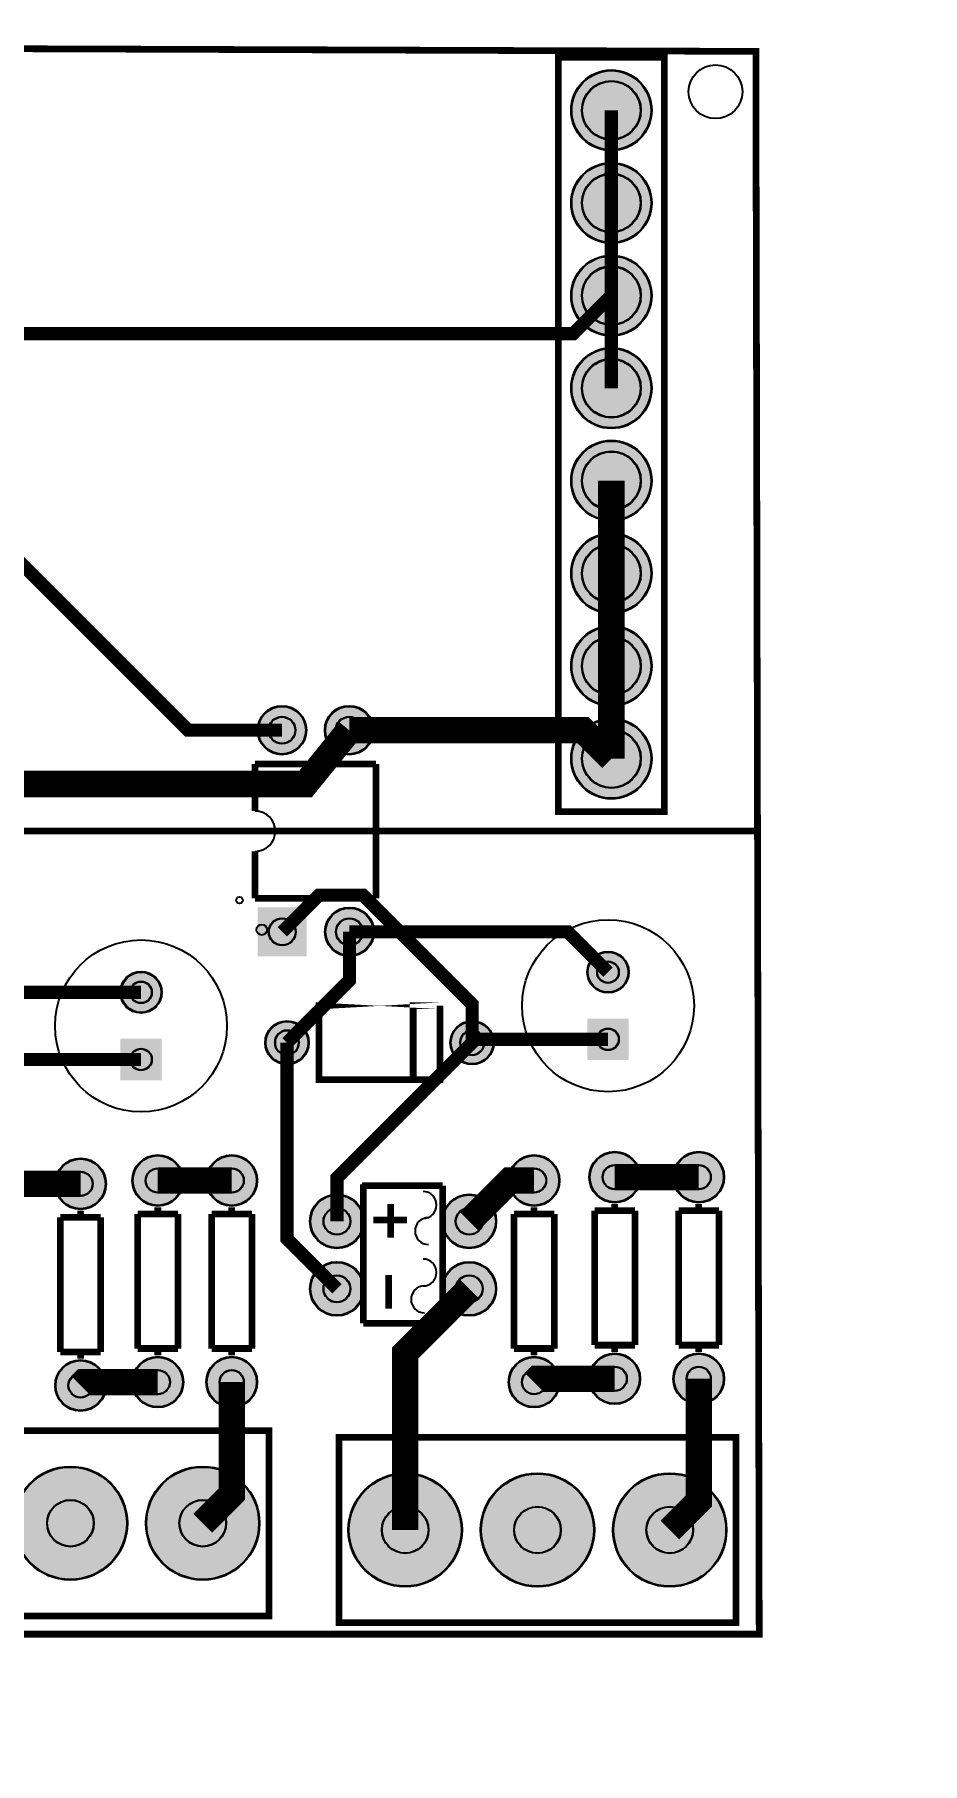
# Model space of a CAD drawing. Header units: millimetres. Extents: x 7 to 156, y -6 to 65.
# Drawn here: x 122.3 to 155.9, y -5.1 to 60.2 of the extents above; entities that cross this region are included whole.
import ezdxf

# ---------------------------------------------------------------- set-up
doc = ezdxf.new("R2010")
doc.units = ezdxf.units.MM
for name, color, linetype, true_color in [('BoardOutLine', 7, 'Continuous', 0xff00ff), ('BottomLayer', 7, 'Continuous', 0x0000ff), ('BottomSilkLayer', 7, 'Continuous', 0x66cc33), ('BottomSolderMaskLayer', 7, 'Continuous', 0xaa00ff), ('Document', 7, 'Continuous', 0xffffff), ('Multi-Layer', 7, 'Continuous', 0xc0c0c0), ('TopLayer', 7, 'Continuous', 0xff0000), ('TopSilkLayer', 7, 'Continuous', 0xffcc00), ('TopSolderMaskLayer', 7, 'Continuous', 0x800080)]:
    doc.layers.add(name, color=color, linetype=linetype, true_color=true_color)

msp = doc.modelspace()

# ---------------------------------------------------------------- hatches: boundary and pattern name
at = {"layer": 'BottomSolderMaskLayer'}
for points in [[(142.62, 57.335, 1), (145.671, 57.335, 1)], [(142.62, 53.835, 1), (145.671, 53.835, 1)], [(142.62, 50.335, 1), (145.671, 50.335, 1)], [(142.62, 46.835, 1), (145.671, 46.835, 1)], [(142.62, 43.335, 1), (145.671, 43.335, 1)], [(142.62, 39.835, 1), (145.671, 39.835, 1)], [(142.62, 36.335, 1), (145.671, 36.335, 1)], [(130.769, 33.909, 1), (132.62, 33.909, 1)], [(133.309, 33.909, 1), (135.16, 33.909, 1)], [(142.62, 32.835, 1), (145.671, 32.835, 1)], [(132.63, 25.364), (130.779, 25.364), (130.779, 27.214), (132.63, 27.214)], [(133.319, 26.289, 1), (135.17, 26.289, 1)], [(143.233, 24.765, 1), (144.804, 24.765, 1)], [(125.58, 24.003, 1), (127.151, 24.003, 1)], [(131.057, 22.098, 1), (132.708, 22.098, 1)], [(138.057, 22.098, 1), (139.708, 22.098, 1)], [(143.233, 21.44), (143.233, 23.011), (144.804, 23.011), (144.804, 21.44)], [(125.58, 20.678), (125.58, 22.249), (127.151, 22.249), (127.151, 20.678)], [(123.114, 16.764, 1), (125.044, 16.764, 1)], [(126.035, 16.891, 1), (127.965, 16.891, 1)], [(128.829, 16.891, 1), (130.759, 16.891, 1)], [(140.259, 16.891, 1), (142.189, 16.891, 1)], [(143.307, 17.018, 1), (145.237, 17.018, 1)], [(146.482, 17.018, 1), (148.412, 17.018, 1)], [(132.746, 15.347, 1), (134.797, 15.347, 1)], [(137.746, 15.347, 1), (139.797, 15.347, 1)], [(132.746, 12.797, 1), (134.797, 12.797, 1)], [(137.746, 12.797, 1), (139.797, 12.797, 1)], [(123.114, 9.144, 1), (125.044, 9.144, 1)], [(126.035, 9.271, 1), (127.965, 9.271, 1)], [(128.829, 9.271, 1), (130.759, 9.271, 1)], [(140.259, 9.271, 1), (142.189, 9.271, 1)], [(143.307, 9.398, 1), (145.237, 9.398, 1)], [(146.482, 9.398, 1), (148.412, 9.398, 1)], [(121.548, 3.937, 1), (125.849, 3.937, 1)], [(126.548, 3.937, 1), (130.849, 3.937, 1)], [(134.201, 3.683, 1), (138.502, 3.683, 1)], [(139.201, 3.683, 1), (143.502, 3.683, 1)], [(144.201, 3.683, 1), (148.502, 3.683, 1)]]:
    msp.add_hatch(color=256, dxfattribs=at).paths.add_polyline_path(points)
at = {"layer": 'Multi-Layer'}
for points in [[(142.645, 57.335, 1), (145.645, 57.335, 1)], [(142.645, 53.835, 1), (145.645, 53.835, 1)], [(142.645, 50.335, 1), (145.645, 50.335, 1)], [(142.645, 46.835, 1), (145.645, 46.835, 1)], [(142.645, 43.335, 1), (145.645, 43.335, 1)], [(142.645, 39.835, 1), (145.645, 39.835, 1)], [(142.645, 36.335, 1), (145.645, 36.335, 1)], [(130.794, 33.909, 1), (132.594, 33.909, 1)], [(133.334, 33.909, 1), (135.134, 33.909, 1)], [(142.645, 32.835, 1), (145.645, 32.835, 1)], [(132.604, 25.389), (130.804, 25.389), (130.804, 27.189), (132.604, 27.189)], [(133.344, 26.289, 1), (135.144, 26.289, 1)], [(143.258, 24.765, 1), (144.778, 24.765, 1)], [(125.605, 24.003, 1), (127.125, 24.003, 1)], [(131.082, 22.098, 1), (132.682, 22.098, 1)], [(138.082, 22.098, 1), (139.682, 22.098, 1)], [(143.258, 21.465), (143.258, 22.985), (144.778, 22.985), (144.778, 21.465)], [(125.605, 20.703), (125.605, 22.223), (127.125, 22.223), (127.125, 20.703)], [(123.139, 16.764, 1), (125.019, 16.764, 1)], [(126.06, 16.891, 1), (127.94, 16.891, 1)], [(128.854, 16.891, 1), (130.734, 16.891, 1)], [(140.284, 16.891, 1), (142.164, 16.891, 1)], [(143.332, 17.018, 1), (145.212, 17.018, 1)], [(146.507, 17.018, 1), (148.387, 17.018, 1)], [(132.771, 15.347, 1), (134.771, 15.347, 1)], [(137.771, 15.347, 1), (139.771, 15.347, 1)], [(132.771, 12.797, 1), (134.771, 12.797, 1)], [(137.771, 12.797, 1), (139.771, 12.797, 1)], [(123.139, 9.144, 1), (125.019, 9.144, 1)], [(126.06, 9.271, 1), (127.94, 9.271, 1)], [(128.854, 9.271, 1), (130.734, 9.271, 1)], [(140.284, 9.271, 1), (142.164, 9.271, 1)], [(143.332, 9.398, 1), (145.212, 9.398, 1)], [(146.507, 9.398, 1), (148.387, 9.398, 1)], [(121.573, 3.937, 1), (125.823, 3.937, 1)], [(126.573, 3.937, 1), (130.823, 3.937, 1)], [(134.226, 3.683, 1), (138.476, 3.683, 1)], [(139.226, 3.683, 1), (143.476, 3.683, 1)], [(144.226, 3.683, 1), (148.476, 3.683, 1)]]:
    msp.add_hatch(color=256, dxfattribs=at).paths.add_polyline_path(points)
at = {"layer": 'TopSolderMaskLayer'}
for points in [[(142.62, 57.335, 1), (145.671, 57.335, 1)], [(142.62, 53.835, 1), (145.671, 53.835, 1)], [(142.62, 50.335, 1), (145.671, 50.335, 1)], [(142.62, 46.835, 1), (145.671, 46.835, 1)], [(142.62, 43.335, 1), (145.671, 43.335, 1)], [(142.62, 39.835, 1), (145.671, 39.835, 1)], [(142.62, 36.335, 1), (145.671, 36.335, 1)], [(130.769, 33.909, 1), (132.62, 33.909, 1)], [(133.309, 33.909, 1), (135.16, 33.909, 1)], [(142.62, 32.835, 1), (145.671, 32.835, 1)], [(132.63, 25.364), (130.779, 25.364), (130.779, 27.214), (132.63, 27.214)], [(133.319, 26.289, 1), (135.17, 26.289, 1)], [(143.233, 24.765, 1), (144.804, 24.765, 1)], [(125.58, 24.003, 1), (127.151, 24.003, 1)], [(131.057, 22.098, 1), (132.708, 22.098, 1)], [(138.057, 22.098, 1), (139.708, 22.098, 1)], [(143.233, 21.44), (143.233, 23.011), (144.804, 23.011), (144.804, 21.44)], [(125.58, 20.678), (125.58, 22.249), (127.151, 22.249), (127.151, 20.678)], [(123.114, 16.764, 1), (125.044, 16.764, 1)], [(126.035, 16.891, 1), (127.965, 16.891, 1)], [(128.829, 16.891, 1), (130.759, 16.891, 1)], [(140.259, 16.891, 1), (142.189, 16.891, 1)], [(143.307, 17.018, 1), (145.237, 17.018, 1)], [(146.482, 17.018, 1), (148.412, 17.018, 1)], [(132.746, 15.347, 1), (134.797, 15.347, 1)], [(137.746, 15.347, 1), (139.797, 15.347, 1)], [(132.746, 12.797, 1), (134.797, 12.797, 1)], [(137.746, 12.797, 1), (139.797, 12.797, 1)], [(123.114, 9.144, 1), (125.044, 9.144, 1)], [(126.035, 9.271, 1), (127.965, 9.271, 1)], [(128.829, 9.271, 1), (130.759, 9.271, 1)], [(140.259, 9.271, 1), (142.189, 9.271, 1)], [(143.307, 9.398, 1), (145.237, 9.398, 1)], [(146.482, 9.398, 1), (148.412, 9.398, 1)], [(121.548, 3.937, 1), (125.849, 3.937, 1)], [(126.548, 3.937, 1), (130.849, 3.937, 1)], [(134.201, 3.683, 1), (138.502, 3.683, 1)], [(139.201, 3.683, 1), (143.502, 3.683, 1)], [(144.201, 3.683, 1), (148.502, 3.683, 1)]]:
    msp.add_hatch(color=256, dxfattribs=at).paths.add_polyline_path(points)

# ---------------------------------------------------------------- linework, layer by layer
at = {"layer": 'BoardOutLine', "const_width": 0.254}
msp.add_lwpolyline([(7.62, 60.071), (149.606, 59.563), (149.733, -0.254), (7.62, -0.254), (7.62, 60.071)], close=True, dxfattribs=at)
at = {"layer": 'BottomLayer'}
for points, const_width in [([(144.145, 53.835), (144.145, 57.335)], 0.5), ([(144.145, 50.335), (144.145, 53.835)], 0.5), ([(144.145, 46.835), (144.145, 50.335)], 0.5), ([(131.694, 33.909), (128.143, 33.909), (115.57, 46.482)], 0.5), ([(144.145, 39.835), (144.145, 43.335)], 1), ([(144.145, 36.335), (144.145, 39.835)], 1), ([(144.145, 32.835), (144.145, 36.335)], 1), ([(131.704, 26.289), (133.088, 27.673), (134.756, 27.673), (138.882, 23.546), (138.882, 22.098)], 0.5), ([(134.244, 26.289), (134.244, 24.46), (131.882, 22.098)], 0.5), ([(131.882, 22.098), (131.882, 14.686), (133.771, 12.797)], 0.5), ([(138.882, 22.098), (133.771, 16.987), (133.771, 15.347)], 0.5), ([(144.018, 22.225), (139.009, 22.225), (138.882, 22.098)], 0.5), ([(141.224, 16.891), (140.315, 16.891), (138.771, 15.347)], 1), ([(136.35, 3.683), (136.35, 10.376), (138.771, 12.797)], 1), ([(146.351, 3.683), (147.447, 4.779), (147.447, 9.398)], 1), ([(128.698, 3.937), (129.794, 5.033), (129.794, 9.271)], 1)]:
    msp.add_lwpolyline(points, dxfattribs=dict(at, const_width=const_width))
at = {"layer": 'BottomSilkLayer', "const_width": 0.25}
msp.add_lwpolyline([(78.867, 30.099), (149.733, 30.099)], dxfattribs=at)
at = {"layer": 'BottomSolderMaskLayer'}
for points in [[(131.418, 22.095), (131.418, 22.101)], [(132.346, 22.095), (132.346, 22.101)], [(138.418, 22.095), (138.418, 22.101)], [(139.346, 22.095), (139.346, 22.101)]]:
    msp.add_lwpolyline(points, close=True, dxfattribs=at)
for centre, radius in [((144.145, 57.335), 1.525), ((144.145, 57.335), 1.119), ((144.145, 53.835), 1.525), ((144.145, 53.835), 1.119), ((144.145, 50.335), 1.525), ((144.145, 50.335), 1.119), ((144.145, 46.835), 1.525), ((144.145, 46.835), 1.119), ((144.145, 43.335), 1.525), ((144.145, 43.335), 1.119), ((144.145, 39.835), 1.525), ((144.145, 39.835), 1.119), ((144.145, 36.335), 1.525), ((144.145, 36.335), 1.119), ((131.694, 33.909), 0.925), ((134.234, 33.909), 0.925), ((131.694, 33.909), 0.514), ((134.234, 33.909), 0.514), ((144.145, 32.835), 1.525), ((144.145, 32.835), 1.119), ((131.704, 26.289), 0.514), ((134.244, 26.289), 0.925), ((134.244, 26.289), 0.514), ((144.018, 24.765), 0.785), ((144.018, 24.765), 0.413), ((126.365, 24.003), 0.785), ((126.365, 24.003), 0.413), ((131.882, 22.098), 0.825), ((138.882, 22.098), 0.825), ((144.018, 22.225), 0.413), ((126.365, 21.463), 0.413), ((124.079, 16.764), 0.965), ((127, 16.891), 0.965), ((129.794, 16.891), 0.965), ((141.224, 16.891), 0.965), ((144.272, 17.018), 0.965), ((147.447, 17.018), 0.965), ((124.079, 16.764), 0.462), ((127, 16.891), 0.462), ((129.794, 16.891), 0.462), ((141.224, 16.891), 0.462), ((144.272, 17.018), 0.462), ((147.447, 17.018), 0.462), ((133.771, 15.347), 1.025), ((138.771, 15.347), 1.025), ((133.771, 15.347), 0.513), ((138.771, 15.347), 0.513), ((133.771, 12.797), 1.025), ((138.771, 12.797), 1.025), ((133.771, 12.797), 0.513), ((138.771, 12.797), 0.513), ((124.079, 9.144), 0.965), ((127, 9.271), 0.965), ((129.794, 9.271), 0.965), ((141.224, 9.271), 0.965), ((144.272, 9.398), 0.965), ((144.272, 9.398), 0.462), ((147.447, 9.398), 0.965), ((147.447, 9.398), 0.462), ((124.079, 9.144), 0.462), ((127, 9.271), 0.462), ((129.794, 9.271), 0.462), ((141.224, 9.271), 0.462), ((123.698, 3.937), 2.15), ((128.698, 3.937), 2.15), ((136.351, 3.683), 2.15), ((141.351, 3.683), 2.15), ((146.351, 3.683), 2.15), ((123.698, 3.937), 0.885), ((128.698, 3.937), 0.885), ((136.351, 3.683), 0.885), ((141.351, 3.683), 0.885), ((146.351, 3.683), 0.885)]:
    msp.add_circle(centre, radius, dxfattribs=at)
for centre, start, end in [((131.882, 22.101), 360, 540), ((138.882, 22.101), 360, 540), ((131.882, 22.095), 540, 360), ((138.882, 22.095), 540, 360)]:
    msp.add_arc(centre, 0.464, start, end, dxfattribs=at)
at = {"layer": 'Document'}
msp.add_circle((130.929, 26.369), 0.2, dxfattribs=at)
at = {"layer": 'Multi-Layer'}
for points in [[(131.432, 22.096), (131.432, 22.101)], [(132.332, 22.096), (132.332, 22.101)], [(138.432, 22.096), (138.432, 22.101)], [(139.332, 22.096), (139.332, 22.101)]]:
    msp.add_lwpolyline(points, close=True, dxfattribs=at)
for centre, radius in [((144.145, 57.335), 1.5), ((148.082, 58.039), 1.016), ((144.145, 57.335), 1.1), ((144.145, 53.835), 1.5), ((144.145, 53.835), 1.1), ((144.145, 50.335), 1.5), ((144.145, 50.335), 1.1), ((144.145, 46.835), 1.5), ((144.145, 46.835), 1.1), ((144.145, 43.335), 1.5), ((144.145, 43.335), 1.1), ((144.145, 39.835), 1.5), ((144.145, 39.835), 1.1), ((144.145, 36.335), 1.5), ((144.145, 36.335), 1.1), ((131.694, 33.909), 0.9), ((134.234, 33.909), 0.9), ((131.694, 33.909), 0.5), ((134.234, 33.909), 0.5), ((144.145, 32.835), 1.5), ((144.145, 32.835), 1.1), ((131.704, 26.289), 0.5), ((134.244, 26.289), 0.9), ((134.244, 26.289), 0.5), ((144.018, 24.765), 0.76), ((144.018, 24.765), 0.4), ((126.365, 24.003), 0.76), ((126.365, 24.003), 0.4), ((131.882, 22.098), 0.8), ((138.882, 22.098), 0.8), ((144.018, 22.225), 0.4), ((126.365, 21.463), 0.4), ((124.079, 16.764), 0.94), ((127, 16.891), 0.94), ((129.794, 16.891), 0.94), ((141.224, 16.891), 0.94), ((144.272, 17.018), 0.94), ((147.447, 17.018), 0.94), ((124.079, 16.764), 0.45), ((127, 16.891), 0.45), ((129.794, 16.891), 0.45), ((141.224, 16.891), 0.45), ((144.272, 17.018), 0.45), ((147.447, 17.018), 0.45), ((133.771, 15.347), 1), ((138.771, 15.347), 1), ((133.771, 15.347), 0.5), ((138.771, 15.347), 0.5), ((133.771, 12.797), 1), ((138.771, 12.797), 1), ((133.771, 12.797), 0.5), ((138.771, 12.797), 0.5), ((124.079, 9.144), 0.94), ((127, 9.271), 0.94), ((129.794, 9.271), 0.94), ((141.224, 9.271), 0.94), ((144.272, 9.398), 0.94), ((144.272, 9.398), 0.45), ((147.447, 9.398), 0.94), ((147.447, 9.398), 0.45), ((124.079, 9.144), 0.45), ((127, 9.271), 0.45), ((129.794, 9.271), 0.45), ((141.224, 9.271), 0.45), ((123.698, 3.937), 2.125), ((128.698, 3.937), 2.125), ((136.351, 3.683), 2.125), ((141.351, 3.683), 2.125), ((146.351, 3.683), 2.125), ((123.698, 3.937), 0.875), ((128.698, 3.937), 0.875), ((136.351, 3.683), 0.875), ((141.351, 3.683), 0.875), ((146.351, 3.683), 0.875)]:
    msp.add_circle(centre, radius, dxfattribs=at)
for centre, start, end in [((131.882, 22.101), 360, 540), ((138.882, 22.101), 360, 540), ((131.882, 22.096), 540, 360), ((138.882, 22.096), 540, 360)]:
    msp.add_arc(centre, 0.45, start, end, dxfattribs=at)
at = {"layer": 'TopLayer'}
for points, const_width in [([(119.634, 48.895), (142.705, 48.895), (144.145, 50.335)], 0.5), ([(134.234, 33.909), (132.588, 31.877), (119.502, 31.877), (117.343, 34.036)], 1), ([(144.145, 32.835), (143.071, 33.909), (134.234, 33.909)], 1), ([(126.365, 24.003), (119.766, 24.003), (117.353, 26.416)], 0.5), ([(144.018, 24.765), (142.494, 26.289), (134.244, 26.289)], 0.5), ([(126.365, 21.463), (121.61, 21.463), (121.229, 21.844)], 0.5), ([(124.079, 16.764), (121.392, 16.764), (121.245, 16.617)], 1), ([(127, 16.891), (129.794, 16.891)], 1), ([(144.272, 17.018), (147.447, 17.018)], 1), ([(144.272, 9.398), (141.351, 9.398), (141.224, 9.271)], 1), ([(127, 9.271), (124.206, 9.271), (124.079, 9.144)], 1)]:
    msp.add_lwpolyline(points, dxfattribs=dict(at, const_width=const_width))
at = {"layer": 'TopSilkLayer', "const_width": 0.254}
for points in [[(146.145, 59.335), (146.145, 30.835), (142.145, 30.835), (142.145, 59.335), (146.145, 59.335)], [(137.668, 23.495), (136.652, 23.495), (136.652, 20.701), (137.668, 20.701), (137.668, 23.495), (137.668, 20.701), (133.096, 20.701), (133.096, 23.495), (137.668, 23.495)], [(116.198, 7.437), (131.198, 7.437), (131.198, 0.437), (116.198, 0.437), (116.198, 7.437)], [(133.851, 7.183), (148.851, 7.183), (148.851, 0.183), (133.851, 0.183), (133.851, 7.183)]]:
    msp.add_lwpolyline(points, close=True, dxfattribs=at)
at = {"layer": 'TopSilkLayer'}
for points, const_width in [([(130.678, 32.631), (130.678, 30.853)], 0.254), ([(130.678, 32.631), (135.25, 32.631)], 0.254), ([(135.25, 32.631), (135.25, 27.557)], 0.254), ([(81.407, 30.099), (149.733, 30.099)], 0.25), ([(130.678, 29.329), (130.678, 27.557)], 0.254), ([(130.678, 27.557), (135.25, 27.557)], 0.254), ([(134.721, 16.697), (137.771, 16.697)], 0.254), ([(134.771, 11.497), (134.771, 16.747)], 0.254), ([(137.771, 16.697), (137.771, 11.497)], 0.254), ([(124.079, 15.494), (124.079, 15.748)], 0.254), ([(126.238, 10.541), (126.238, 15.621)], 0.254), ([(126.238, 15.621), (127, 15.621)], 0.254), ([(127, 15.621), (127, 15.875)], 0.254), ([(127, 15.621), (127.762, 15.621)], 0.254), ([(127.762, 15.621), (127.762, 10.541)], 0.254), ([(129.032, 10.541), (129.032, 15.621)], 0.254), ([(129.032, 15.621), (129.794, 15.621)], 0.254), ([(129.794, 15.621), (129.794, 15.875)], 0.254), ([(129.794, 15.621), (130.556, 15.621)], 0.254), ([(130.556, 15.621), (130.556, 10.541)], 0.254), ([(135.798, 14.727), (135.798, 15.997)], 0.254), ([(140.462, 10.541), (140.462, 15.621)], 0.254), ([(140.462, 15.621), (141.224, 15.621)], 0.254), ([(141.224, 15.621), (141.224, 15.875)], 0.254), ([(141.224, 15.621), (141.986, 15.621)], 0.254), ([(141.986, 15.621), (141.986, 10.541)], 0.254), ([(143.51, 10.668), (143.51, 15.748)], 0.254), ([(143.51, 15.748), (144.272, 15.748)], 0.254), ([(144.272, 15.748), (144.272, 16.002)], 0.254), ([(144.272, 15.748), (145.034, 15.748)], 0.254), ([(145.034, 15.748), (145.034, 10.668)], 0.254), ([(146.685, 10.668), (146.685, 15.748)], 0.254), ([(146.685, 15.748), (147.447, 15.748)], 0.254), ([(147.447, 15.748), (147.447, 16.002)], 0.254), ([(147.447, 15.748), (148.209, 15.748)], 0.254), ([(148.209, 15.748), (148.209, 10.668)], 0.254), ([(123.317, 10.414), (123.317, 15.494)], 0.254), ([(123.317, 15.494), (124.079, 15.494)], 0.254), ([(124.079, 15.494), (124.841, 15.494)], 0.254), ([(124.841, 15.494), (124.841, 10.414)], 0.254), ([(136.421, 15.397), (135.151, 15.397)], 0.254), ([(135.721, 12.047), (135.721, 13.317)], 0.254), ([(137.771, 11.497), (134.771, 11.497)], 0.254), ([(124.079, 10.414), (123.317, 10.414)], 0.254), ([(124.841, 10.414), (124.079, 10.414)], 0.254), ([(124.079, 10.414), (124.079, 10.16)], 0.254), ([(127, 10.541), (126.238, 10.541)], 0.254), ([(127.762, 10.541), (127, 10.541)], 0.254), ([(127, 10.541), (127, 10.287)], 0.254), ([(129.794, 10.541), (129.032, 10.541)], 0.254), ([(130.556, 10.541), (129.794, 10.541)], 0.254), ([(129.794, 10.541), (129.794, 10.287)], 0.254), ([(141.224, 10.541), (140.462, 10.541)], 0.254), ([(141.986, 10.541), (141.224, 10.541)], 0.254), ([(141.224, 10.541), (141.224, 10.287)], 0.254), ([(144.272, 10.668), (143.51, 10.668)], 0.254), ([(145.034, 10.668), (144.272, 10.668)], 0.254), ([(144.272, 10.668), (144.272, 10.414)], 0.254), ([(147.447, 10.668), (146.685, 10.668)], 0.254), ([(148.209, 10.668), (147.447, 10.668)], 0.254), ([(147.447, 10.668), (147.447, 10.414)], 0.254)]:
    msp.add_lwpolyline(points, dxfattribs=dict(at, const_width=const_width))
for centre, radius in [((130.087, 27.486), 0.127), ((144.018, 23.495), 3.25), ((126.365, 22.733), 3.25)]:
    msp.add_circle(centre, radius, dxfattribs=at)
for centre, radius, start, end in [((130.678, 30.091), 0.762, 270, 90), ((137.03, 15.964), 0.508, 270, 90), ((137.23, 14.98), 0.508, 90, 270), ((137.03, 13.414), 0.508, 270, 90), ((137.08, 12.398), 0.508, 90, 270)]:
    msp.add_arc(centre, radius, start, end, dxfattribs=at)
at = {"layer": 'TopSolderMaskLayer'}
for points in [[(131.418, 22.095), (131.418, 22.101)], [(132.346, 22.095), (132.346, 22.101)], [(138.418, 22.095), (138.418, 22.101)], [(139.346, 22.095), (139.346, 22.101)]]:
    msp.add_lwpolyline(points, close=True, dxfattribs=at)
for centre, radius in [((144.145, 57.335), 1.525), ((144.145, 57.335), 1.119), ((144.145, 53.835), 1.525), ((144.145, 53.835), 1.119), ((144.145, 50.335), 1.525), ((144.145, 50.335), 1.119), ((144.145, 46.835), 1.525), ((144.145, 46.835), 1.119), ((144.145, 43.335), 1.525), ((144.145, 43.335), 1.119), ((144.145, 39.835), 1.525), ((144.145, 39.835), 1.119), ((144.145, 36.335), 1.525), ((144.145, 36.335), 1.119), ((131.694, 33.909), 0.925), ((134.234, 33.909), 0.925), ((131.694, 33.909), 0.514), ((134.234, 33.909), 0.514), ((144.145, 32.835), 1.525), ((144.145, 32.835), 1.119), ((131.704, 26.289), 0.514), ((134.244, 26.289), 0.925), ((134.244, 26.289), 0.514), ((144.018, 24.765), 0.785), ((144.018, 24.765), 0.413), ((126.365, 24.003), 0.785), ((126.365, 24.003), 0.413), ((131.882, 22.098), 0.825), ((138.882, 22.098), 0.825), ((144.018, 22.225), 0.413), ((126.365, 21.463), 0.413), ((124.079, 16.764), 0.965), ((127, 16.891), 0.965), ((129.794, 16.891), 0.965), ((141.224, 16.891), 0.965), ((144.272, 17.018), 0.965), ((147.447, 17.018), 0.965), ((124.079, 16.764), 0.462), ((127, 16.891), 0.462), ((129.794, 16.891), 0.462), ((141.224, 16.891), 0.462), ((144.272, 17.018), 0.462), ((147.447, 17.018), 0.462), ((133.771, 15.347), 1.025), ((138.771, 15.347), 1.025), ((133.771, 15.347), 0.513), ((138.771, 15.347), 0.513), ((133.771, 12.797), 1.025), ((138.771, 12.797), 1.025), ((133.771, 12.797), 0.513), ((138.771, 12.797), 0.513), ((124.079, 9.144), 0.965), ((127, 9.271), 0.965), ((129.794, 9.271), 0.965), ((141.224, 9.271), 0.965), ((144.272, 9.398), 0.965), ((144.272, 9.398), 0.462), ((147.447, 9.398), 0.965), ((147.447, 9.398), 0.462), ((124.079, 9.144), 0.462), ((127, 9.271), 0.462), ((129.794, 9.271), 0.462), ((141.224, 9.271), 0.462), ((123.698, 3.937), 2.15), ((128.698, 3.937), 2.15), ((136.351, 3.683), 2.15), ((141.351, 3.683), 2.15), ((146.351, 3.683), 2.15), ((123.698, 3.937), 0.885), ((128.698, 3.937), 0.885), ((136.351, 3.683), 0.885), ((141.351, 3.683), 0.885), ((146.351, 3.683), 0.885)]:
    msp.add_circle(centre, radius, dxfattribs=at)
for centre, start, end in [((131.882, 22.101), 360, 540), ((138.882, 22.101), 360, 540), ((131.882, 22.095), 540, 360), ((138.882, 22.095), 540, 360)]:
    msp.add_arc(centre, 0.464, start, end, dxfattribs=at)

doc.saveas('drawing.dxf')
